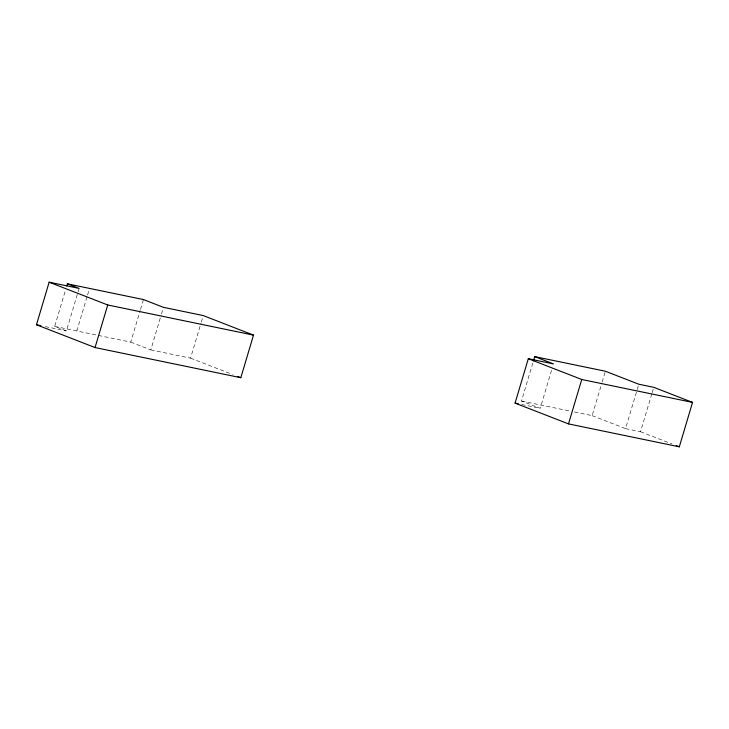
<?xml version="1.0" encoding="UTF-8"?>
<svg xmlns="http://www.w3.org/2000/svg" width="729" height="729" viewBox="0 0 729 729"><rect width="100%" height="100%" fill="white"/><g stroke="black" fill="none" stroke-linecap="round" stroke-linejoin="round"><path stroke-width="0.55" stroke-dasharray="3.65 2.73" d="M79.087 288.383L66.394 330.957L54.675 326.392L65.419 290.379M76.837 330.975L87.252 296.047M87.58 294.963L89.53 288.411M54.675 326.392L130.746 342.12L140.178 310.472M140.506 309.378L143.431 299.555M130.746 342.12L150.785 349.92L161.191 314.992M161.519 313.898L163.469 307.346M150.785 349.92L190.551 358.139L200.967 323.211M201.286 322.118L202.917 316.659M551.525 370.405L540.225 408.313L521.481 401.023L533.099 362.031M574.488 411.985L592.148 415.639L601.835 383.144M602.163 382.06L605.389 371.234M592.148 415.639L625.555 428.625L636.854 390.717M637.173 389.632L638.467 385.304M625.555 428.625L640.527 431.723L651.826 393.815M652.145 392.731L653.439 388.402M521.481 401.023L570.069 411.074M521.636 404.467L540.225 408.313M45.326 326.592L66.394 330.957M640.527 431.723L671.974 443.952M190.551 358.139L232.442 374.433"/><path stroke-width="1.09" d="M67.369 283.827L143.431 299.555L163.469 307.346L203.245 315.575L253.51 335.121L240.825 377.695L95.043 347.551L36.45 324.76L49.144 282.196L79.087 288.383L67.369 283.827L66.722 286.014M95.043 347.551L107.737 304.977L253.51 335.121M534.712 356.618L605.389 371.234L638.786 384.219L653.758 387.318L692.55 402.399L679.31 446.804L568.511 423.895L515.075 403.119L528.306 358.714L553.466 363.908L534.712 356.618L533.428 360.955M568.511 423.895L581.751 379.49L692.55 402.399M515.075 403.119L518.355 403.793M36.45 324.76L40.888 325.681M528.306 358.714L581.751 379.49M676.166 445.583L679.31 446.804M49.144 282.196L107.737 304.977M237.681 376.474L240.825 377.695"/></g></svg>
